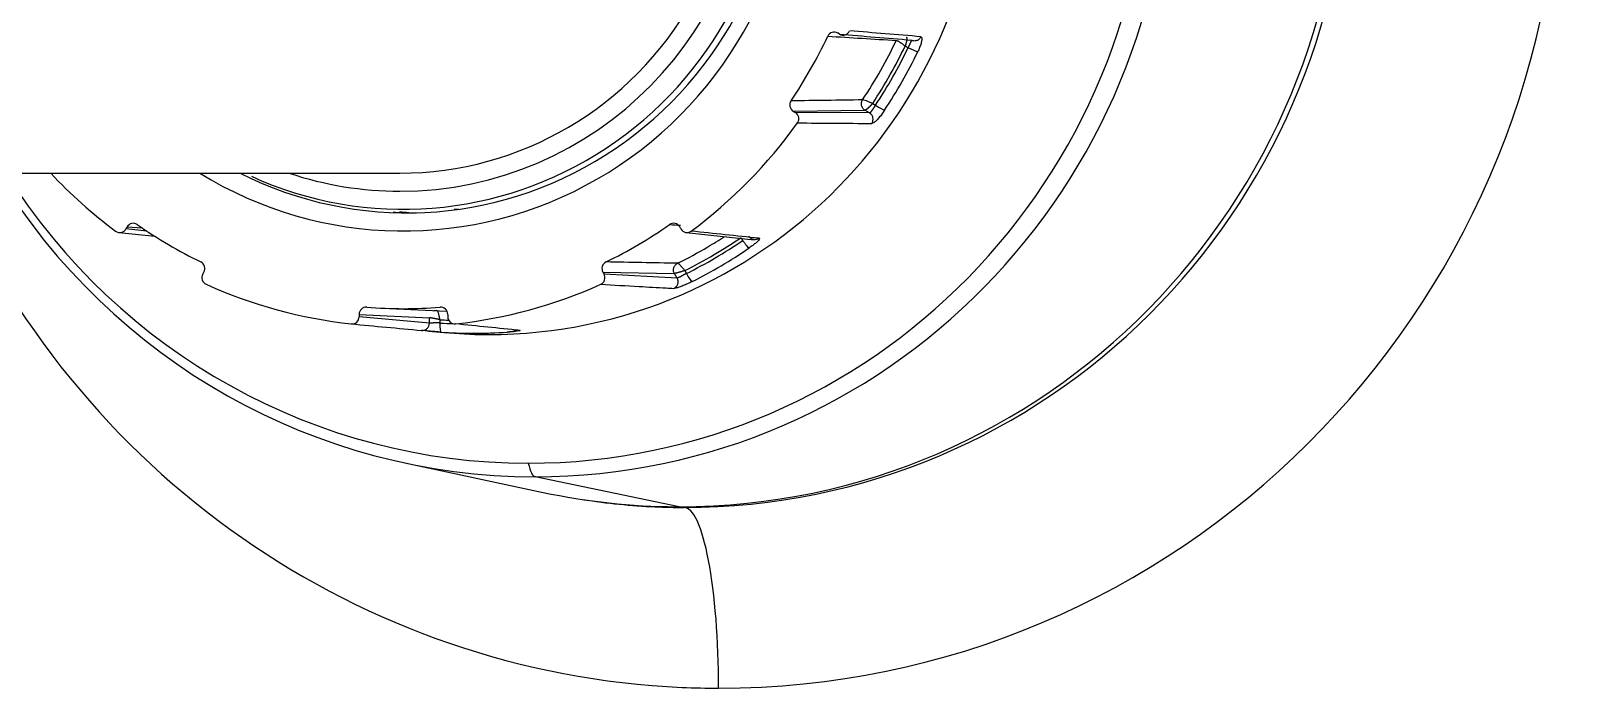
# Model space of a CAD drawing. Header units: millimetres. Extents: x -33000 to 294000, y 0 to 42408.
# Drawn here: x 57756.5 to 57799.11, y 15170.85 to 15189.04 of the extents above; entities that cross this region are included whole.
import ezdxf

# ---------------------------------------------------------------- set-up
doc = ezdxf.new("R2010")
doc.units = ezdxf.units.MM
doc.header["$LTSCALE"] = 50
doc.layers.add('arch', color=8, linetype='Continuous')

msp = doc.modelspace()

# ---------------------------------------------------------------- linework, layer by layer
at = {"layer": 'arch'}
for p, q in [((57778.873, 15188.951), (57778.819, 15188.983)), ((57780.766, 15188.573), (57780.686, 15188.62)), ((57777.592, 15186.818), (57779.573, 15186.845)), ((57777.592, 15186.818), (57777.646, 15186.786)), ((57779.701, 15186.77), (57777.646, 15186.786)), ((57779.701, 15186.77), (57779.573, 15186.845)), ((57779.788, 15187.035), (57779.868, 15186.988)), ((57706.766, 15185.105), (57766.711, 15185.105)), ((57768.21, 15184.105), (57768.328, 15184.105)), ((57758.941, 15183.463), (57759.932, 15183.357)), ((57759.163, 15183.617), (57759.132, 15183.562)), ((57759.711, 15183.5), (57759.132, 15183.562)), ((57759.163, 15183.617), (57759.576, 15183.591)), ((57774.481, 15183.562), (57774.45, 15183.617)), ((57774.631, 15183.463), (57776.513, 15183.264)), ((57776.191, 15183.242), (57776.157, 15183.302)), ((57774.589, 15182.409), (57774.636, 15182.327)), ((57761.257, 15182.312), (57761.288, 15182.367)), ((57772.325, 15182.367), (57774.303, 15182.33)), ((57772.325, 15182.367), (57772.356, 15182.312)), ((57774.378, 15182.199), (57772.356, 15182.312)), ((57774.378, 15182.199), (57774.303, 15182.33)), ((57765.579, 15181.196), (57767.524, 15181.104)), ((57765.579, 15181.196), (57765.579, 15181.132)), ((57767.524, 15180.952), (57765.579, 15181.132)), ((57766.223, 15181.368), (57768.012, 15181.286)), ((57768.034, 15181.196), (57768.034, 15181.132)), ((57767.507, 15180.735), (57767.925, 15180.696)), ((57767.524, 15180.952), (57767.524, 15181.104)), ((57767.816, 15181.05), (57767.816, 15180.956)), ((57769.972, 15180.756), (57769.972, 15180.756)), ((57769.156, 15180.64), (57768.761, 15180.676)), ((57769.156, 15180.64), (57769.159, 15180.64)), ((57766.85, 15177.086), (57770.67, 15176.272)), ((57774.435, 15175.875), (57770.448, 15176.707)), ((57774.435, 15175.875), (57774.439, 15175.875))]:
    msp.add_line(p, q, dxfattribs=at)
for centre, major_axis, ratio, start_param, end_param in [((57775.526, 15194.605, 0), (0, -23.75), 0.981627, 0, 3.098231), ((57774.435, 15194.605, 0), (0, -18.729), 0.981627, 0, 3.136508), ((57774.572, 15194.605, 0), (0, 18.75), 0.981627, 3.141593, 6.239824), ((57770.448, 15194.605, 0), (0, 17.898), 0.981627, 3.141593, 6.283185), ((57769.156, 15194.605, 0), (0, -13.965), 0.981627, 0, 3.135271), ((57766.711, 15194.605, 0), (0, -9.5), 0.981627, 0, 3.141593), ((57766.807, 15194.605, 0), (0, -11.1), 0.981627, 5.739641, 7.853982), ((57766.902, 15194.605, 0), (0, -10.6), 0.981627, 5.823582, 7.853982), ((57766.807, 15194.605, 0), (0, 10.5), 0.981627, 2.721503, 4.712389), ((57766.711, 15194.605, 0), (0, -10), 0.981627, 0, 1.570796), ((57770.261, 15194.605, 0), (0, -17.525), 0.981627, 0, 1.570796), ((57766.807, 15194.605, 0), (0, 13.25), 0.981627, 4.110643, 4.266937), ((57778.721, 15188.809, 0), (0, 0.2), 0.981561, 5.758524, 7.407227), ((57778.971, 15189.124, 0), (-0.001, 0.2), 0.981554, 2.612511, 4.290688), ((57768.715, 15194.605, 0), (0, 13.679), 0.981627, 4.121855, 4.255725), ((57768.667, 15194.605, 0), (0, -13.335), 0.981627, 1.048684, 1.118547), ((57768.761, 15194.605, 0), (0, 13.929), 0.981627, 4.121855, 4.255725), ((57768.715, 15194.605, 0), (0, -13.585), 0.981627, 1.048684, 1.114595), ((57768.667, 15194.605, 0), (0, -13.335), 0.981627, 0.975848, 1.048684), ((57768.715, 15194.605, 0), (0, -13.585), 0.981627, 0.9798, 1.048684), ((57777.69, 15186.991, 0), (0, 0.2), 0.9817, 0.97007, 2.617529), ((57777.548, 15186.613, 0), (0, 0.2), 0.981829, 4.080736, 5.758794), ((57779.916, 15186.988, 0), (0.209, -0.137), 0.106243, 4.55231, 6.105654), ((57766.807, 15194.605, 0), (0, 13.75), 0.981627, 3.772406, 4.081576), ((57775.526, 15194.605, 0), (0, -23.75), 0.981627, 5.12388, 6.239824), ((57770.448, 15194.605, 0), (0, 17.898), 0.981627, 2.130294, 3.141593), ((57770.261, 15194.605, 0), (0, -17.525), 0.981627, 5.285288, 6.283185), ((57766.807, 15194.605, 0), (0, 13.75), 0.981627, 2.333543, 2.51078), ((57766.711, 15194.605, 0), (0, -10), 0.981627, 5.96559, 6.283185), ((57759.333, 15183.517, 0), (0, 0.2), 0.981555, 5.680533, 7.327989), ((57766.807, 15194.605, 0), (0, 13.25), 0.981627, 2.539847, 2.696141), ((57766.807, 15194.605, 0), (0, 13.25), 0.981627, 3.587044, 3.743339), ((57774.28, 15183.517, 0), (0, 0.2), 0.981555, 5.237127, 6.885833), ((57758.962, 15183.662, 0), (0, 0.2), 0.981426, 2.51177, 4.189828), ((57774.652, 15183.662, 0), (0, 0.2), 0.981426, 2.09324, 3.771421), ((57768.667, 15194.605, 0), (0, -13.335), 0.981627, 0.525085, 0.566324), ((57768.715, 15194.605, 0), (0, -13.585), 0.981627, 0.525085, 0.590996), ((57768.667, 15194.605, 0), (0, -13.335), 0.981627, 0.452249, 0.525085), ((57768.715, 15194.605, 0), (0, -13.585), 0.981627, 0.456201, 0.525085), ((57768.715, 15194.605, 0), (0, 13.679), 0.981627, 3.598256, 3.732126), ((57768.761, 15194.605, 0), (0, 13.929), 0.981627, 3.598256, 3.732126), ((57761.118, 15182.467, 0), (0, 0.2), 0.981694, 4.190228, 5.838931), ((57772.495, 15182.467, 0), (0, 0.2), 0.981694, 0.444249, 2.091706), ((57761.427, 15182.212, 0), (0.001, 0.2), 0.981698, 1.052224, 2.730409), ((57766.807, 15194.605, 0), (0, 13.75), 0.981627, 2.725208, 3.034378), ((57766.807, 15194.605, 0), (0, 13.75), 0.981627, 3.248807, 3.557977), ((57772.186, 15182.212, 0), (-0.001, 0.2), 0.981698, 3.552784, 5.230843), ((57774.683, 15182.327, 0), (0.112, -0.224), 0.171256, 4.626885, 6.180228), ((57765.383, 15181.132, 0), (-0.001, 0.2), 0.981497, 3.030152, 4.708211), ((57765.776, 15181.196, 0), (0, 0.2), 0.981621, 6.202878, 7.850334), ((57766.807, 15194.605, 0), (0, 13.25), 0.981627, 3.063446, 3.21974), ((57767.837, 15181.196, 0), (0, 0.2), 0.981621, 4.714785, 6.363487), ((57768.23, 15181.132, 0), (0.001, 0.2), 0.981497, 1.574855, 3.25304), ((57767.864, 15180.956, 0), (-0.017, -0.249), 0.190381, 4.725389, 6.278733), ((57768.715, 15194.605, 0), (0, -13.585), 0.981627, 6.215788, 6.233919), ((57768.715, 15194.605, 0), (0, 13.679), 0.981627, 3.074657, 3.102686), ((57768.761, 15194.605, 0), (0, 13.929), 0.981627, 3.074658, 3.135561), ((57768.761, 15194.605, 0), (0, 13.929), 0.981627, 3.141593, 3.208527), ((57769.156, 15194.605, 0), (0, -13.965), 0.981627, 6.19324, 6.276863), ((57768.761, 15194.605, 0), (0, 13.929), 0.981627, 3.135561, 3.141593), ((57769.156, 15194.605, 0), (0, -13.965), 0.981627, 6.276863, 6.283185), ((57770.46, 15178.355, 0), (0, -1.649), 0.190808, 5.596847, 6.243401), ((57774.435, 15194.605, 0), (0, -18.729), 0.981627, 6.076923, 6.278101), ((57774.572, 15194.605, 0), (0, 18.75), 0.981627, 2.989212, 3.098231), ((57774.572, 15194.605, 0), (0, 18.75), 0.981627, 3.098231, 3.141593), ((57774.435, 15194.605, 0), (0, -18.729), 0.981627, 6.278101, 6.283185), ((57774.572, 15170.855, 0), (0, -5), 0.190808, 1.570796, 3.141593), ((57775.526, 15194.605, 0), (0, -23.75), 0.981627, 6.239824, 6.283185)]:
    msp.add_ellipse(centre, major_axis=major_axis, ratio=ratio, start_param=start_param, end_param=end_param, dxfattribs=at)
for points, degree in [([(57778.544, 15188.896, 0), (57779.176, 15188.856, 0), (57779.809, 15188.817, 0), (57780.441, 15188.777, 0)], 3), ([(57778.873, 15188.951, 0), (57779.53, 15188.897, 0), (57780.188, 15188.842, 0), (57780.845, 15188.787, 0)], 3), ([(57781.122, 15188.879, 0), (57780.465, 15188.934, 0), (57779.808, 15188.988, 0), (57779.151, 15189.043, 0)], 3), ([(57781.122, 15188.879, 0), (57781.134, 15188.878, 0), (57781.15, 15188.86, 0), (57781.149, 15188.793, 0), (57781.128, 15188.699, 0), (57781.086, 15188.579, 0), (57781.052, 15188.502, 0), (57781.033, 15188.463, 0)], 3), ([(57779.508, 15187.131, 0), (57778.848, 15187.122, 0), (57778.188, 15187.113, 0), (57777.528, 15187.104, 0)], 3), ([(57780.119, 15186.849, 0), (57780.094, 15186.811, 0), (57780.043, 15186.739, 0), (57779.956, 15186.632, 0), (57779.878, 15186.55, 0), (57779.809, 15186.494, 0), (57779.775, 15186.479, 0), (57779.762, 15186.48, 0)], 3), ([(57777.706, 15186.495, 0), (57778.392, 15186.49, 0), (57779.077, 15186.485, 0), (57779.762, 15186.48, 0)], 3), ([(57766.695, 15184.038, 0), (57766.782, 15184.031, 0), (57766.87, 15184.025, 0), (57766.957, 15184.02, 0)], 3), ([(57774.169, 15183.682, 0), (57774.271, 15183.675, 0), (57774.372, 15183.669, 0), (57774.474, 15183.662, 0)], 3), ([(57776.643, 15183.302, 0), (57776.018, 15183.368, 0), (57775.392, 15183.434, 0), (57774.767, 15183.501, 0)], 3), ([(57776.643, 15183.302, 0), (57776.655, 15183.301, 0), (57776.662, 15183.288, 0), (57776.633, 15183.244, 0), (57776.57, 15183.183, 0), (57776.477, 15183.107, 0), (57776.41, 15183.059, 0), (57776.375, 15183.035, 0)], 3), ([(57774.388, 15182.61, 0), (57773.729, 15182.623, 0), (57773.07, 15182.635, 0), (57772.411, 15182.648, 0)], 3), ([(57772.266, 15182.03, 0), (57772.619, 15182.01, 0), (57772.972, 15181.99, 0), (57773.325, 15181.97, 0)], 3), ([(57774.791, 15182.103, 0), (57774.75, 15182.083, 0), (57774.67, 15182.045, 0), (57774.541, 15181.99, 0), (57774.431, 15181.949, 0), (57774.34, 15181.922, 0), (57774.301, 15181.916, 0), (57774.288, 15181.917, 0)], 3), ([(57773.325, 15181.97, 0), (57773.575, 15181.956, 0), (57773.825, 15181.942, 0), (57774.076, 15181.928, 0)], 3), ([(57774.076, 15181.928, 0), (57774.147, 15181.925, 0), (57774.217, 15181.921, 0), (57774.288, 15181.917, 0)], 3), ([(57767.7, 15181.3, 0), (57767.675, 15181.299, 0), (57767.652, 15181.292, 0)], 2), ([(57767.746, 15181.298, 0), (57767.734, 15181.3, 0), (57767.722, 15181.301, 0)], 2), ([(57765.362, 15180.934, 0), (57766.011, 15180.874, 0), (57766.659, 15180.814, 0), (57767.307, 15180.753, 0)], 3), ([(57767.847, 15180.707, 0), (57767.802, 15180.71, 0), (57767.714, 15180.717, 0), (57767.573, 15180.728, 0), (57767.455, 15180.739, 0), (57767.36, 15180.748, 0), (57767.32, 15180.752, 0), (57767.307, 15180.753, 0)], 3), ([(57770.027, 15180.753, 0), (57769.435, 15180.814, 0), (57768.843, 15180.874, 0), (57768.251, 15180.934, 0)], 3), ([(57770.027, 15180.753, 0), (57770.038, 15180.752, 0), (57770.041, 15180.749, 0), (57769.997, 15180.739, 0), (57769.916, 15180.728, 0), (57769.8, 15180.716, 0), (57769.719, 15180.71, 0), (57769.676, 15180.707, 0)], 3)]:
    msp.add_open_spline(points, degree=degree, dxfattribs=at)
for points, knots in [([(57780.716, 15188.863, 0), (57780.717, 15188.863, 0), (57780.717, 15188.863, 0), (57780.719, 15188.863, 0), (57780.72, 15188.862, 0), (57780.721, 15188.861, 0), (57780.722, 15188.86, 0), (57780.723, 15188.859, 0), (57780.725, 15188.857, 0), (57780.725, 15188.855, 0), (57780.726, 15188.853, 0), (57780.727, 15188.851, 0), (57780.728, 15188.848, 0), (57780.729, 15188.845, 0), (57780.729, 15188.841, 0), (57780.73, 15188.837, 0), (57780.73, 15188.833, 0), (57780.73, 15188.829, 0), (57780.73, 15188.824, 0), (57780.73, 15188.819, 0), (57780.73, 15188.813, 0), (57780.729, 15188.808, 0), (57780.729, 15188.801, 0), (57780.728, 15188.795, 0), (57780.727, 15188.788, 0), (57780.726, 15188.781, 0), (57780.725, 15188.773, 0), (57780.724, 15188.765, 0), (57780.722, 15188.757, 0), (57780.72, 15188.748, 0), (57780.719, 15188.739, 0), (57780.716, 15188.729, 0), (57780.714, 15188.72, 0), (57780.712, 15188.71, 0), (57780.709, 15188.699, 0), (57780.706, 15188.689, 0), (57780.703, 15188.678, 0), (57780.7, 15188.667, 0), (57780.697, 15188.655, 0), (57780.694, 15188.644, 0), (57780.69, 15188.632, 0), (57780.688, 15188.624, 0), (57780.686, 15188.62, 0)], [0, 0, 0, 0, 0.018315, 0.036959, 0.055935, 0.075243, 0.094885, 0.114862, 0.135176, 0.155828, 0.176818, 0.198149, 0.21982, 0.241833, 0.26419, 0.28689, 0.309935, 0.333326, 0.357062, 0.381146, 0.405578, 0.430358, 0.455488, 0.480967, 0.506797, 0.532977, 0.559509, 0.586394, 0.61363, 0.64122, 0.669164, 0.697461, 0.726114, 0.755121, 0.784483, 0.814201, 0.844275, 0.874706, 0.905493, 0.936638, 0.96814, 1, 1, 1, 1]), ([(57781.122, 15188.879, 0), (57781.117, 15188.867, 0), (57781.111, 15188.856, 0), (57781.095, 15188.834, 0), (57781.087, 15188.824, 0), (57781.066, 15188.805, 0), (57781.055, 15188.796, 0), (57781.03, 15188.781, 0), (57781.017, 15188.775, 0), (57780.989, 15188.766, 0), (57780.975, 15188.763, 0), (57780.946, 15188.76, 0), (57780.932, 15188.76, 0), (57780.905, 15188.764, 0), (57780.892, 15188.767, 0), (57780.867, 15188.776, 0), (57780.855, 15188.781, 0), (57780.845, 15188.787, 0)], [0, 0, 0, 0, 0.125, 0.125, 0.25, 0.25, 0.375, 0.375, 0.5, 0.5, 0.625, 0.625, 0.75, 0.75, 0.875, 0.875, 1, 1, 1, 1]), ([(57780.441, 15188.777, 0), (57780.444, 15188.777, 0), (57780.449, 15188.776, 0), (57780.46, 15188.772, 0), (57780.473, 15188.766, 0), (57780.489, 15188.758, 0), (57780.506, 15188.748, 0), (57780.526, 15188.736, 0), (57780.548, 15188.722, 0), (57780.571, 15188.706, 0), (57780.596, 15188.689, 0), (57780.623, 15188.669, 0), (57780.654, 15188.645, 0), (57780.675, 15188.629, 0), (57780.686, 15188.62, 0)], [0, 0, 0, 0, 0.081917, 0.160746, 0.237006, 0.313291, 0.390773, 0.468844, 0.546821, 0.624483, 0.705096, 0.79338, 0.89167, 1, 1, 1, 1]), ([(57780.845, 15188.787, 0), (57780.845, 15188.787, 0), (57780.847, 15188.787, 0), (57780.85, 15188.786, 0), (57780.852, 15188.782, 0), (57780.852, 15188.775, 0), (57780.851, 15188.766, 0), (57780.847, 15188.756, 0), (57780.843, 15188.743, 0), (57780.837, 15188.729, 0), (57780.831, 15188.714, 0), (57780.823, 15188.698, 0), (57780.815, 15188.68, 0), (57780.807, 15188.662, 0), (57780.798, 15188.643, 0), (57780.789, 15188.624, 0), (57780.78, 15188.605, 0), (57780.772, 15188.588, 0), (57780.768, 15188.577, 0), (57780.766, 15188.573, 0)], [0, 0, 0, 0, 0.003903, 0.072465, 0.141943, 0.211323, 0.279229, 0.345146, 0.410008, 0.47428, 0.537984, 0.601171, 0.663845, 0.725971, 0.787253, 0.847192, 0.905407, 0.961737, 1, 1, 1, 1]), ([(57781.033, 15188.463, 0), (57781.027, 15188.463, 0), (57781.014, 15188.466, 0), (57780.981, 15188.477, 0), (57780.959, 15188.485, 0), (57780.91, 15188.506, 0), (57780.882, 15188.518, 0), (57780.824, 15188.544, 0), (57780.795, 15188.559, 0), (57780.766, 15188.573, 0)], [0, 0, 0, 0, 0.25, 0.25, 0.5, 0.5, 0.75, 0.75, 1, 1, 1, 1]), ([(57779.573, 15186.845, 0), (57779.549, 15186.859, 0), (57779.529, 15186.878, 0), (57779.497, 15186.922, 0), (57779.486, 15186.947, 0), (57779.474, 15187, 0), (57779.473, 15187.028, 0), (57779.483, 15187.082, 0), (57779.493, 15187.108, 0), (57779.508, 15187.131, 0)], [0, 0, 0, 0, 0.25, 0.25, 0.5, 0.5, 0.75, 0.75, 1, 1, 1, 1]), ([(57779.788, 15187.035, 0), (57779.773, 15187.041, 0), (57779.758, 15187.047, 0), (57779.728, 15187.059, 0), (57779.712, 15187.065, 0), (57779.667, 15187.082, 0), (57779.638, 15187.093, 0), (57779.586, 15187.111, 0), (57779.563, 15187.118, 0), (57779.528, 15187.128, 0), (57779.515, 15187.131, 0), (57779.508, 15187.131, 0)], [0, 0, 0, 0, 0.125, 0.125, 0.25, 0.25, 0.5, 0.5, 0.75, 0.75, 1, 1, 1, 1]), ([(57779.788, 15187.035, 0), (57779.787, 15187.033, 0), (57779.783, 15187.03, 0), (57779.778, 15187.024, 0), (57779.773, 15187.018, 0), (57779.768, 15187.013, 0), (57779.763, 15187.008, 0), (57779.758, 15187.002, 0), (57779.753, 15186.997, 0), (57779.748, 15186.992, 0), (57779.743, 15186.986, 0), (57779.739, 15186.981, 0), (57779.734, 15186.976, 0), (57779.729, 15186.971, 0), (57779.724, 15186.966, 0), (57779.72, 15186.962, 0), (57779.715, 15186.957, 0), (57779.71, 15186.952, 0), (57779.706, 15186.948, 0), (57779.701, 15186.943, 0), (57779.697, 15186.939, 0), (57779.693, 15186.934, 0), (57779.688, 15186.93, 0), (57779.684, 15186.926, 0), (57779.68, 15186.922, 0), (57779.676, 15186.918, 0), (57779.672, 15186.915, 0), (57779.668, 15186.911, 0), (57779.664, 15186.907, 0), (57779.66, 15186.904, 0), (57779.656, 15186.901, 0), (57779.653, 15186.897, 0), (57779.649, 15186.894, 0), (57779.646, 15186.891, 0), (57779.642, 15186.888, 0), (57779.639, 15186.886, 0), (57779.635, 15186.883, 0), (57779.632, 15186.88, 0), (57779.629, 15186.878, 0), (57779.626, 15186.875, 0), (57779.623, 15186.873, 0), (57779.62, 15186.871, 0), (57779.617, 15186.869, 0), (57779.615, 15186.867, 0), (57779.612, 15186.865, 0), (57779.609, 15186.863, 0), (57779.607, 15186.862, 0), (57779.604, 15186.86, 0), (57779.602, 15186.858, 0), (57779.6, 15186.857, 0), (57779.598, 15186.856, 0), (57779.596, 15186.855, 0), (57779.594, 15186.853, 0), (57779.592, 15186.852, 0), (57779.59, 15186.851, 0), (57779.588, 15186.85, 0), (57779.586, 15186.85, 0), (57779.585, 15186.849, 0), (57779.583, 15186.848, 0), (57779.582, 15186.848, 0), (57779.58, 15186.847, 0), (57779.579, 15186.847, 0), (57779.578, 15186.846, 0), (57779.577, 15186.846, 0), (57779.576, 15186.846, 0), (57779.575, 15186.846, 0), (57779.574, 15186.846, 0), (57779.573, 15186.845, 0), (57779.573, 15186.845, 0)], [0, 0, 0, 0, 0.019175, 0.038224, 0.057147, 0.075944, 0.094615, 0.113161, 0.131581, 0.149875, 0.168044, 0.186087, 0.204005, 0.221798, 0.239465, 0.257008, 0.274425, 0.291718, 0.308886, 0.325929, 0.342848, 0.359642, 0.376311, 0.392857, 0.409278, 0.425575, 0.441748, 0.457798, 0.473723, 0.489525, 0.505204, 0.520759, 0.536191, 0.5515, 0.566686, 0.581749, 0.59669, 0.611508, 0.626204, 0.640777, 0.655229, 0.669558, 0.683766, 0.697852, 0.711817, 0.725661, 0.739384, 0.752986, 0.766467, 0.779828, 0.793069, 0.806189, 0.81919, 0.832072, 0.844834, 0.857477, 0.870001, 0.882406, 0.894694, 0.906863, 0.918914, 0.930848, 0.942664, 0.954364, 0.965947, 0.977414, 0.988765, 1, 1, 1, 1]), ([(57779.868, 15186.988, 0), (57779.865, 15186.984, 0), (57779.858, 15186.975, 0), (57779.847, 15186.959, 0), (57779.835, 15186.942, 0), (57779.823, 15186.923, 0), (57779.811, 15186.904, 0), (57779.798, 15186.886, 0), (57779.786, 15186.868, 0), (57779.775, 15186.851, 0), (57779.763, 15186.834, 0), (57779.753, 15186.819, 0), (57779.742, 15186.806, 0), (57779.733, 15186.794, 0), (57779.724, 15186.783, 0), (57779.716, 15186.776, 0), (57779.708, 15186.771, 0), (57779.704, 15186.77, 0), (57779.702, 15186.77, 0), (57779.701, 15186.77, 0)], [0, 0, 0, 0, 0.03824, 0.094561, 0.15277, 0.21271, 0.273987, 0.336086, 0.398752, 0.461972, 0.525741, 0.590011, 0.654799, 0.720764, 0.788702, 0.858076, 0.927545, 0.996103, 1, 1, 1, 1]), ([(57779.762, 15186.48, 0), (57779.778, 15186.502, 0), (57779.789, 15186.528, 0), (57779.801, 15186.583, 0), (57779.801, 15186.611, 0), (57779.789, 15186.666, 0), (57779.778, 15186.692, 0), (57779.746, 15186.737, 0), (57779.725, 15186.756, 0), (57779.701, 15186.77, 0)], [0, 0, 0, 0, 0.25, 0.25, 0.5, 0.5, 0.75, 0.75, 1, 1, 1, 1]), ([(57766.525, 15184.025, 0), (57766.61, 15184.02, 0), (57766.695, 15184.016, 0), (57766.895, 15184.008, 0), (57767.01, 15184.005, 0), (57767.142, 15184.005, 0), (57767.157, 15184.005, 0), (57767.172, 15184.005, 0)], [0, 0, 0, 0, 0.394977, 0.394977, 0.92945, 0.92945, 1, 1, 1, 1]), ([(57776.643, 15183.302, 0), (57776.633, 15183.295, 0), (57776.622, 15183.288, 0), (57776.598, 15183.277, 0), (57776.585, 15183.272, 0), (57776.558, 15183.266, 0), (57776.544, 15183.264, 0), (57776.516, 15183.264, 0), (57776.501, 15183.265, 0), (57776.473, 15183.272, 0), (57776.459, 15183.276, 0), (57776.433, 15183.288, 0), (57776.421, 15183.296, 0), (57776.399, 15183.313, 0), (57776.389, 15183.323, 0), (57776.372, 15183.343, 0), (57776.364, 15183.353, 0), (57776.358, 15183.364, 0)], [0, 0, 0, 0, 0.125, 0.125, 0.25, 0.25, 0.375, 0.375, 0.5, 0.5, 0.625, 0.625, 0.75, 0.75, 0.875, 0.875, 1, 1, 1, 1]), ([(57776.375, 15183.035, 0), (57776.368, 15183.035, 0), (57776.358, 15183.041, 0), (57776.333, 15183.062, 0), (57776.318, 15183.078, 0), (57776.284, 15183.116, 0), (57776.265, 15183.139, 0), (57776.228, 15183.189, 0), (57776.209, 15183.215, 0), (57776.191, 15183.242, 0)], [0, 0, 0, 0, 0.25, 0.25, 0.5, 0.5, 0.75, 0.75, 1, 1, 1, 1]), ([(57774.303, 15182.33, 0), (57774.29, 15182.354, 0), (57774.281, 15182.38, 0), (57774.275, 15182.435, 0), (57774.278, 15182.463, 0), (57774.294, 15182.515, 0), (57774.307, 15182.54, 0), (57774.342, 15182.581, 0), (57774.363, 15182.598, 0), (57774.388, 15182.61, 0)], [0, 0, 0, 0, 0.25, 0.25, 0.5, 0.5, 0.75, 0.75, 1, 1, 1, 1]), ([(57774.589, 15182.409, 0), (57774.587, 15182.408, 0), (57774.582, 15182.407, 0), (57774.575, 15182.404, 0), (57774.568, 15182.402, 0), (57774.561, 15182.4, 0), (57774.554, 15182.397, 0), (57774.547, 15182.395, 0), (57774.54, 15182.393, 0), (57774.533, 15182.391, 0), (57774.527, 15182.389, 0), (57774.52, 15182.386, 0), (57774.513, 15182.384, 0), (57774.506, 15182.382, 0), (57774.5, 15182.38, 0), (57774.493, 15182.378, 0), (57774.487, 15182.376, 0), (57774.481, 15182.374, 0), (57774.474, 15182.372, 0), (57774.468, 15182.37, 0), (57774.462, 15182.368, 0), (57774.456, 15182.367, 0), (57774.45, 15182.365, 0), (57774.445, 15182.363, 0), (57774.439, 15182.362, 0), (57774.433, 15182.36, 0), (57774.428, 15182.358, 0), (57774.423, 15182.357, 0), (57774.417, 15182.355, 0), (57774.412, 15182.354, 0), (57774.407, 15182.352, 0), (57774.402, 15182.351, 0), (57774.398, 15182.35, 0), (57774.393, 15182.349, 0), (57774.389, 15182.347, 0), (57774.384, 15182.346, 0), (57774.38, 15182.345, 0), (57774.376, 15182.344, 0), (57774.372, 15182.343, 0), (57774.368, 15182.342, 0), (57774.364, 15182.341, 0), (57774.36, 15182.34, 0), (57774.357, 15182.339, 0), (57774.353, 15182.339, 0), (57774.35, 15182.338, 0), (57774.347, 15182.337, 0), (57774.343, 15182.336, 0), (57774.34, 15182.336, 0), (57774.338, 15182.335, 0), (57774.335, 15182.335, 0), (57774.332, 15182.334, 0), (57774.33, 15182.334, 0), (57774.327, 15182.333, 0), (57774.325, 15182.333, 0), (57774.323, 15182.332, 0), (57774.321, 15182.332, 0), (57774.319, 15182.332, 0), (57774.317, 15182.332, 0), (57774.315, 15182.331, 0), (57774.313, 15182.331, 0), (57774.312, 15182.331, 0), (57774.31, 15182.331, 0), (57774.309, 15182.331, 0), (57774.308, 15182.331, 0), (57774.306, 15182.33, 0), (57774.305, 15182.33, 0), (57774.304, 15182.33, 0), (57774.304, 15182.33, 0), (57774.303, 15182.33, 0)], [0, 0, 0, 0, 0.019175, 0.038224, 0.057147, 0.075944, 0.094615, 0.113161, 0.131581, 0.149875, 0.168044, 0.186087, 0.204005, 0.221798, 0.239465, 0.257008, 0.274425, 0.291718, 0.308886, 0.325929, 0.342848, 0.359642, 0.376311, 0.392857, 0.409278, 0.425575, 0.441748, 0.457798, 0.473723, 0.489525, 0.505204, 0.520759, 0.536191, 0.5515, 0.566686, 0.581749, 0.59669, 0.611508, 0.626204, 0.640777, 0.655229, 0.669558, 0.683766, 0.697852, 0.711817, 0.725661, 0.739384, 0.752986, 0.766467, 0.779828, 0.793069, 0.806189, 0.81919, 0.832072, 0.844834, 0.857477, 0.870001, 0.882406, 0.894694, 0.906863, 0.918914, 0.930848, 0.942664, 0.954364, 0.965947, 0.977414, 0.988765, 1, 1, 1, 1]), ([(57774.589, 15182.409, 0), (57774.579, 15182.422, 0), (57774.569, 15182.435, 0), (57774.549, 15182.46, 0), (57774.538, 15182.472, 0), (57774.507, 15182.508, 0), (57774.486, 15182.531, 0), (57774.449, 15182.568, 0), (57774.432, 15182.583, 0), (57774.405, 15182.604, 0), (57774.394, 15182.61, 0), (57774.388, 15182.61, 0)], [0, 0, 0, 0, 0.125, 0.125, 0.25, 0.25, 0.5, 0.5, 0.75, 0.75, 1, 1, 1, 1]), ([(57774.288, 15181.917, 0), (57774.313, 15181.928, 0), (57774.335, 15181.945, 0), (57774.372, 15181.986, 0), (57774.386, 15182.011, 0), (57774.402, 15182.064, 0), (57774.405, 15182.092, 0), (57774.4, 15182.148, 0), (57774.391, 15182.175, 0), (57774.378, 15182.199, 0)], [0, 0, 0, 0, 0.25, 0.25, 0.5, 0.5, 0.75, 0.75, 1, 1, 1, 1]), ([(57774.636, 15182.327, 0), (57774.631, 15182.326, 0), (57774.621, 15182.321, 0), (57774.603, 15182.313, 0), (57774.584, 15182.303, 0), (57774.564, 15182.293, 0), (57774.544, 15182.282, 0), (57774.524, 15182.272, 0), (57774.505, 15182.261, 0), (57774.486, 15182.25, 0), (57774.467, 15182.24, 0), (57774.45, 15182.231, 0), (57774.434, 15182.222, 0), (57774.419, 15182.215, 0), (57774.406, 15182.208, 0), (57774.394, 15182.203, 0), (57774.385, 15182.199, 0), (57774.38, 15182.199, 0), (57774.378, 15182.199, 0), (57774.378, 15182.199, 0)], [0, 0, 0, 0, 0.038239, 0.094561, 0.15277, 0.21271, 0.273987, 0.336086, 0.398752, 0.461972, 0.525741, 0.590011, 0.654799, 0.720764, 0.788701, 0.858075, 0.927544, 0.996102, 1, 1, 1, 1]), ([(57767.816, 15181.05, 0), (57767.814, 15181.067, 0), (57767.812, 15181.083, 0), (57767.806, 15181.115, 0), (57767.803, 15181.13, 0), (57767.793, 15181.176, 0), (57767.786, 15181.204, 0), (57767.771, 15181.251, 0), (57767.763, 15181.27, 0), (57767.748, 15181.296, 0), (57767.74, 15181.303, 0), (57767.734, 15181.303, 0)], [0, 0, 0, 0, 0.125, 0.125, 0.25, 0.25, 0.5, 0.5, 0.75, 0.75, 1, 1, 1, 1]), ([(57767.307, 15180.753, 0), (57767.334, 15180.751, 0), (57767.362, 15180.754, 0), (57767.414, 15180.771, 0), (57767.438, 15180.785, 0), (57767.479, 15180.823, 0), (57767.495, 15180.846, 0), (57767.518, 15180.897, 0), (57767.524, 15180.925, 0), (57767.524, 15180.952, 0)], [0, 0, 0, 0, 0.25, 0.25, 0.5, 0.5, 0.75, 0.75, 1, 1, 1, 1]), ([(57767.816, 15181.05, 0), (57767.814, 15181.051, 0), (57767.809, 15181.052, 0), (57767.802, 15181.054, 0), (57767.795, 15181.055, 0), (57767.787, 15181.057, 0), (57767.78, 15181.058, 0), (57767.773, 15181.06, 0), (57767.766, 15181.061, 0), (57767.759, 15181.063, 0), (57767.752, 15181.064, 0), (57767.745, 15181.065, 0), (57767.738, 15181.067, 0), (57767.731, 15181.068, 0), (57767.724, 15181.069, 0), (57767.718, 15181.071, 0), (57767.711, 15181.072, 0), (57767.705, 15181.073, 0), (57767.698, 15181.074, 0), (57767.692, 15181.076, 0), (57767.686, 15181.077, 0), (57767.68, 15181.078, 0), (57767.673, 15181.079, 0), (57767.668, 15181.08, 0), (57767.662, 15181.081, 0), (57767.656, 15181.082, 0), (57767.65, 15181.083, 0), (57767.645, 15181.084, 0), (57767.64, 15181.085, 0), (57767.634, 15181.086, 0), (57767.629, 15181.087, 0), (57767.624, 15181.088, 0), (57767.619, 15181.089, 0), (57767.615, 15181.09, 0), (57767.61, 15181.091, 0), (57767.605, 15181.091, 0), (57767.601, 15181.092, 0), (57767.597, 15181.093, 0), (57767.593, 15181.094, 0), (57767.589, 15181.094, 0), (57767.585, 15181.095, 0), (57767.581, 15181.096, 0), (57767.577, 15181.096, 0), (57767.574, 15181.097, 0), (57767.571, 15181.098, 0), (57767.567, 15181.098, 0), (57767.564, 15181.099, 0), (57767.561, 15181.099, 0), (57767.558, 15181.1, 0), (57767.555, 15181.1, 0), (57767.553, 15181.1, 0), (57767.55, 15181.101, 0), (57767.548, 15181.101, 0), (57767.545, 15181.102, 0), (57767.543, 15181.102, 0), (57767.541, 15181.102, 0), (57767.539, 15181.103, 0), (57767.537, 15181.103, 0), (57767.535, 15181.103, 0), (57767.534, 15181.103, 0), (57767.532, 15181.103, 0), (57767.531, 15181.104, 0), (57767.529, 15181.104, 0), (57767.528, 15181.104, 0), (57767.527, 15181.104, 0), (57767.526, 15181.104, 0), (57767.525, 15181.104, 0), (57767.524, 15181.104, 0), (57767.524, 15181.104, 0)], [0, 0, 0, 0, 0.019175, 0.038224, 0.057147, 0.075944, 0.094615, 0.113161, 0.131581, 0.149875, 0.168044, 0.186087, 0.204005, 0.221798, 0.239465, 0.257008, 0.274425, 0.291718, 0.308886, 0.325929, 0.342848, 0.359642, 0.376311, 0.392857, 0.409278, 0.425575, 0.441748, 0.457798, 0.473723, 0.489525, 0.505204, 0.520759, 0.536191, 0.5515, 0.566686, 0.581749, 0.59669, 0.611508, 0.626204, 0.640777, 0.655229, 0.669558, 0.683766, 0.697852, 0.711817, 0.725661, 0.739384, 0.752986, 0.766467, 0.779828, 0.793069, 0.806189, 0.81919, 0.832072, 0.844834, 0.857477, 0.870001, 0.882406, 0.894694, 0.906863, 0.918914, 0.930848, 0.942664, 0.954364, 0.965947, 0.977414, 0.988765, 1, 1, 1, 1]), ([(57767.816, 15180.956, 0), (57767.812, 15180.957, 0), (57767.8, 15180.958, 0), (57767.781, 15180.96, 0), (57767.76, 15180.961, 0), (57767.737, 15180.962, 0), (57767.715, 15180.962, 0), (57767.692, 15180.962, 0), (57767.669, 15180.961, 0), (57767.647, 15180.96, 0), (57767.626, 15180.959, 0), (57767.606, 15180.958, 0), (57767.587, 15180.957, 0), (57767.57, 15180.955, 0), (57767.555, 15180.954, 0), (57767.541, 15180.953, 0), (57767.531, 15180.952, 0), (57767.526, 15180.952, 0), (57767.524, 15180.952, 0), (57767.524, 15180.952, 0)], [0, 0, 0, 0, 0.038239, 0.094561, 0.15277, 0.21271, 0.273987, 0.336086, 0.398752, 0.461972, 0.525741, 0.590011, 0.654799, 0.720764, 0.788701, 0.858075, 0.927544, 0.996102, 1, 1, 1, 1]), ([(57769.667, 15180.709, 0), (57769.696, 15180.711, 0), (57769.751, 15180.715, 0), (57769.824, 15180.723, 0), (57769.885, 15180.731, 0), (57769.917, 15180.736, 0), (57769.931, 15180.738, 0)], [0, 0, 0, 0, 0.253852, 0.505595, 0.75434, 1, 1, 1, 1]), ([(57769.967, 15180.757, 0), (57769.967, 15180.757, 0), (57769.963, 15180.757, 0), (57769.951, 15180.757, 0), (57769.918, 15180.758, 0), (57769.888, 15180.76, 0), (57769.871, 15180.76, 0)], [0, 0, 0, 0, 0.000006, 0.347536, 0.680422, 1, 1, 1, 1])]:
    msp.add_open_spline(points, degree=3, knots=knots, dxfattribs=at)

doc.saveas('drawing.dxf')
